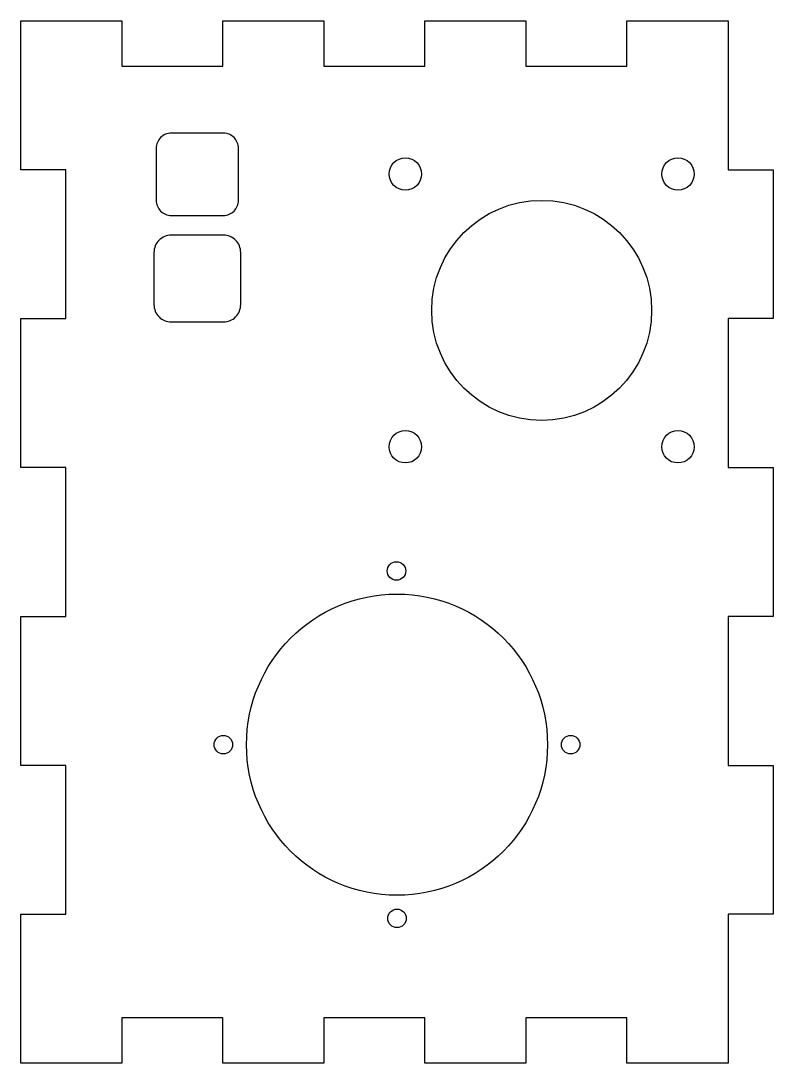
# Model space of a CAD drawing. Header units: millimetres. Extents: x -65 to 65, y -90 to 90.
import ezdxf

# ---------------------------------------------------------------- set-up
doc = ezdxf.new("R2010")
doc.units = ezdxf.units.MM
doc.layers.get('0').update_dxf_attribs({"linetype": 'CONTINUOUS'})

msp = doc.modelspace()

# ---------------------------------------------------------------- linework, layer by layer
msp.add_lwpolyline([(-47.54, 82.2), (-30.09, 82.2), (-30.09, 90), (-12.63, 90), (-12.63, 82.2), (4.83, 82.2), (4.83, 90), (22.29, 90), (22.29, 82.2), (39.74, 82.2), (39.74, 90), (57.2, 90), (57.2, 64.29), (65, 64.29), (65, 38.57), (57.2, 38.57), (57.2, 12.86), (65, 12.86), (65, -12.86), (57.2, -12.86), (57.2, -38.57), (65, -38.57), (65, -64.29), (57.2, -64.29), (57.2, -90), (39.74, -90), (39.74, -82.2), (22.29, -82.2), (22.29, -90), (4.83, -90), (4.83, -82.2), (-12.63, -82.2), (-12.63, -90), (-30.09, -90), (-30.09, -82.2), (-47.54, -82.2), (-47.54, -90), (-65, -90), (-65, -64.29), (-57.2, -64.29), (-57.2, -38.57), (-65, -38.57), (-65, -12.86), (-57.2, -12.86), (-57.2, 12.86), (-65, 12.86), (-65, 38.57), (-57.2, 38.57), (-57.2, 64.29), (-65, 64.29), (-65, 90), (-47.54, 90)], close=True)
for points in [[(-27.4, 59), (-27.4, 68, 0.414214), (-30, 70.6), (-39, 70.6, 0.414214), (-41.6, 68), (-41.6, 59, 0.414214), (-39, 56.4), (-30, 56.4, 0.414214)], [(-42, 50), (-42, 41, 0.414214), (-39, 38), (-30, 38, 0.414214), (-27, 41), (-27, 50, 0.414214), (-30, 53), (-39, 53, 0.414214)]]:
    msp.add_lwpolyline(points, format="xyb", close=True)
for centre, radius in [((1.45, 63.55), 2.8), ((48.55, 63.55), 2.8), ((25, 40), 19), ((1.45, 16.45), 2.8), ((48.55, 16.45), 2.8), ((-0.09, -5), 1.6), ((0, -35), 26), ((-30, -35), 1.6), ((30, -35), 1.6), ((0, -65), 1.6)]:
    msp.add_circle(centre, radius)

doc.saveas('drawing.dxf')
